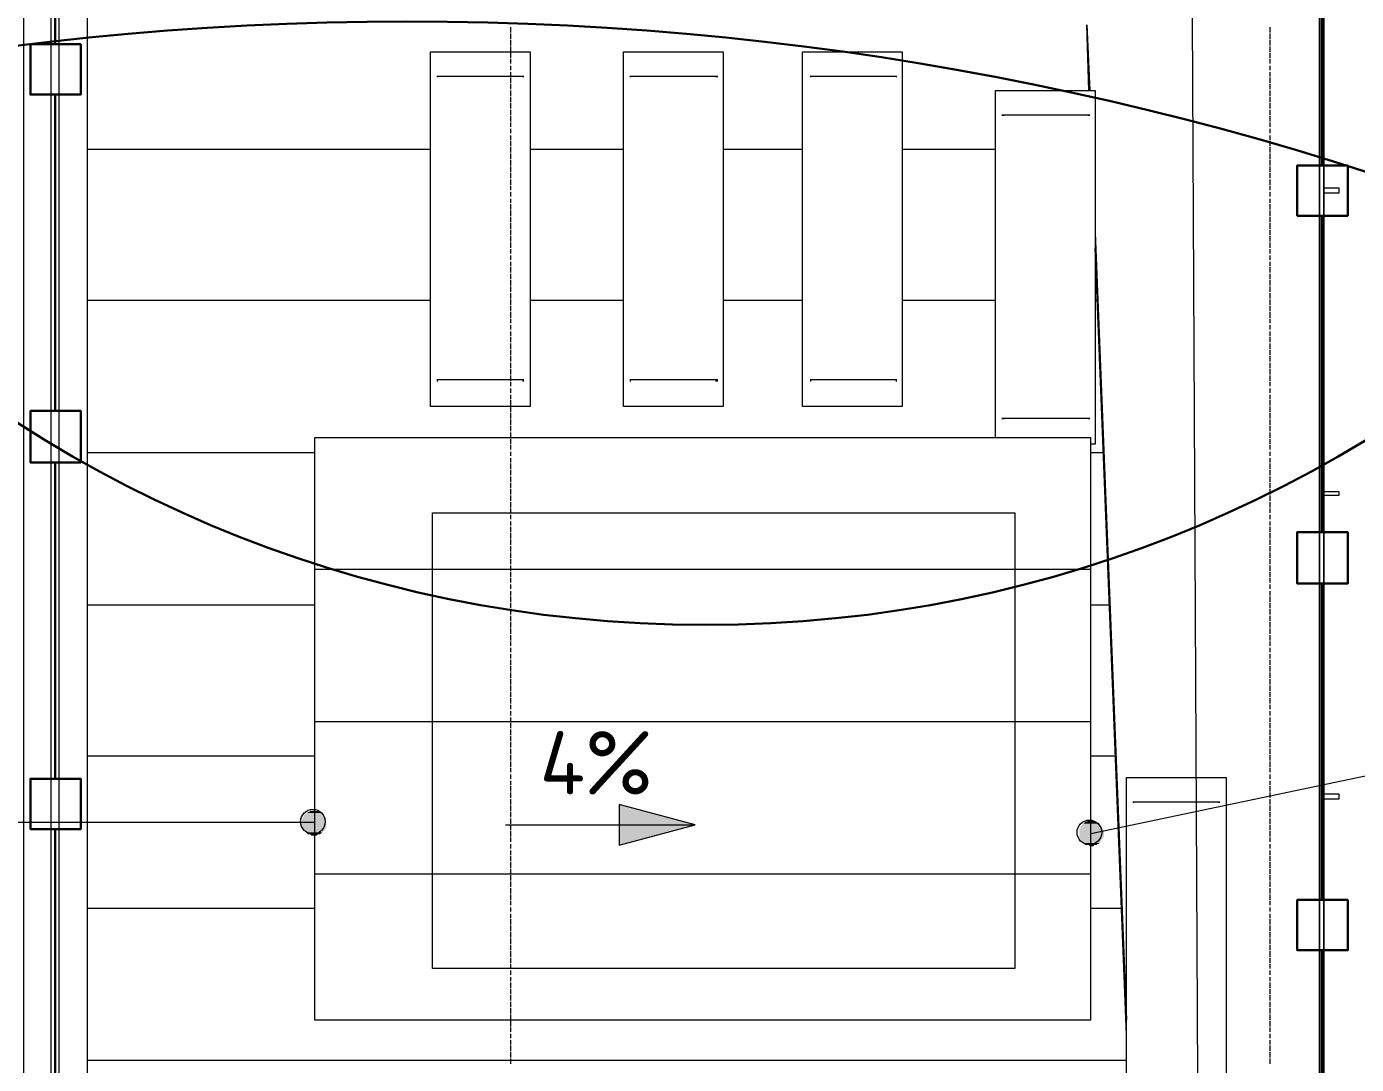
# Model space of a CAD drawing. Header units: millimetres. Extents: x -42533 to 645315, y 3457 to 82611.
# Drawn here: x 541771 to 547023, y 42060 to 46160 of the extents above; entities that cross this region are included whole.
import ezdxf

# ---------------------------------------------------------------- set-up
doc = ezdxf.new("R2010")
doc.units = ezdxf.units.MM
for name, color, linetype, true_color in [('PDF _!ЭОМ.Молниезащита', 7, 'Continuous', 0x954a95), ('PDF _Антураж', 7, 'Continuous', 0xbababa), ('PDF _Крыша', 7, 'Continuous', 0xbababa), ('PDF _Крыша штриховка', 7, 'Continuous', 0xbababa), ('PDF _Обобщенные модели', 7, 'Continuous', 0xbababa), ('PDF _Ограждение', 7, 'Continuous', 0xbababa), ('PDF _Оси', 7, 'Continuous', 0xbababa), ('PDF _Отметки', 7, 'Continuous', 0xbababa), ('PDF _Размеры', 7, 'Continuous', 0xbababa)]:
    doc.layers.add(name, color=color, linetype=linetype, true_color=true_color)
doc.layers.add('PDF _Линии', color=7, linetype='Continuous')
doc.layers.add('PDF _Текст', color=7, linetype='Continuous')
doc.styles.add('PDF GOST Common', font='GOST_Common.ttf')

msp = doc.modelspace()

# ---------------------------------------------------------------- linework, layer by layer
at = {"layer": 'PDF _!ЭОМ.Молниезащита', "color": 5, "lineweight": 30}
for points in [[(541883.6, 46089.7), (541883.6, 47089.3), (541883.6, 47339.1), (541786.2, 47339.1), (541786.2, 47538.2), (541985.3, 47538.2), (541985.3, 47339.1), (541883.6, 47339.1)], [(546887.3, 45611.1), (546887.3, 46610.7), (546887.3, 46860.6), (546789.9, 46860.6), (546789.9, 47059.6), (546988.9, 47059.6), (546988.9, 46860.6), (546887.3, 46860.6)], [(541883.6, 44641.2), (541883.6, 45640.8), (541883.6, 45890.7), (541786.2, 45890.7), (541786.2, 46089.7), (541985.3, 46089.7), (541985.3, 45890.7), (541883.6, 45890.7)], [(546887.3, 44162.6), (546887.3, 45162.2), (546887.3, 45412.1), (546789.9, 45412.1), (546789.9, 45611.1), (546988.9, 45611.1), (546988.9, 45412.1), (546887.3, 45412.1)], [(541883.6, 43188.5), (541883.6, 44188.1), (541883.6, 44437.9), (541786.2, 44437.9), (541786.2, 44641.2), (541985.3, 44641.2), (541985.3, 44437.9), (541883.6, 44437.9)], [(546887.3, 42709.9), (546887.3, 43709.5), (546887.3, 43959.3), (546789.9, 43959.3), (546789.9, 44162.6), (546988.9, 44162.6), (546988.9, 43959.3), (546887.3, 43959.3)], [(541883.6, 41740), (541883.6, 42739.6), (541883.6, 42989.4), (541786.2, 42989.4), (541786.2, 43188.5), (541985.3, 43188.5), (541985.3, 42989.4), (541883.6, 42989.4)], [(546887.3, 41261.4), (546887.3, 42261), (546887.3, 42510.9), (546789.9, 42510.9), (546789.9, 42709.9), (546988.9, 42709.9), (546988.9, 42510.9), (546887.3, 42510.9)]]:
    msp.add_lwpolyline(points, dxfattribs=at)
at = {"layer": 'PDF _!ЭОМ.Молниезащита', "color": 116, "lineweight": 30, "true_color": 0x136734}
for centre, radius in [((544452.3, 48817.1), 5021), ((543274.8, 33878.4), 12301.6)]:
    msp.add_circle(centre, radius, dxfattribs=at)
at = {"layer": 'PDF _!ЭОМ.Молниезащита', "lineweight": 13}
msp.add_arc((541973.2, 33883.9), 18066.6, 258.64082, 32.4196, dxfattribs=at)
at = {"layer": 'PDF _Антураж', "color": 8, "lineweight": 18}
for points in [[(545966.5, 45907.6), (545958, 46166), (545970.7, 45907.6)], [(545991.9, 45344.3), (546114.7, 42235.6)], [(546114.7, 42176.3), (545991.9, 45285)]]:
    msp.add_lwpolyline(points, dxfattribs=at)
at = {"layer": 'PDF _Крыша', "color": 8, "lineweight": 9}
msp.add_lwpolyline([(542908.6, 42235.6), (545975, 42235.6), (545975, 44535.3), (542908.6, 44535.3)], close=True, dxfattribs=at)
at = {"layer": 'PDF _Крыша штриховка', "color": 8, "lineweight": 9}
for points in [[(543366, 45674.7), (542010.7, 45674.7)], [(544128.3, 45674.7), (543759.9, 45674.7)], [(544835.6, 45674.7), (544522.2, 45674.7)], [(545598, 45674.7), (545229.5, 45674.7)], [(543366, 45077.5), (542010.7, 45077.5)], [(544128.3, 45077.5), (543759.9, 45077.5)], [(544835.6, 45077.5), (544522.2, 45077.5)], [(545598, 45077.5), (545229.5, 45077.5)], [(546000.4, 45077.5), (545991.9, 45077.5)], [(542908.6, 44476.1), (542010.7, 44476.1)], [(546021.5, 44476.1), (545975, 44476.1)], [(545975, 44014.4), (542908.6, 44014.4)], [(542908.6, 43874.6), (542010.7, 43874.6)], [(546047, 43874.6), (545975, 43874.6)], [(545975, 43413), (542908.6, 43413)], [(542908.6, 43277.5), (542010.7, 43277.5)], [(546068.1, 43277.5), (545975, 43277.5)], [(545975, 42811.6), (542908.6, 42811.6)], [(542908.6, 42676), (542010.7, 42676)], [(546093.5, 42676), (545975, 42676)], [(546114.7, 42074.6), (542010.7, 42074.6)]]:
    msp.add_lwpolyline(points, dxfattribs=at)
at = {"layer": 'PDF _Линии', "color": 8, "lineweight": 9}
msp.add_lwpolyline([(537224.7, 32655.2), (537224.7, 54895), (546330.7, 54835.7), (546445.1, 32058), (553827.3, 32058)], dxfattribs=at)
msp.add_lwpolyline([(545674.2, 42438.9), (543374.4, 42438.9), (543374.4, 44238.9), (545674.2, 44238.9)], close=True, dxfattribs=at)
at = {"layer": 'PDF _Обобщенные модели', "color": 8, "lineweight": 18}
msp.add_lwpolyline([(542010.7, 24866.4), (541900.5, 24866.4), (541866.7, 24866.4), (541760.8, 24866.4), (541760.8, 50863), (541866.7, 50863), (541900.5, 50863), (542010.7, 50863)], close=True, dxfattribs=at)
for points in [[(541866.7, 50863), (541866.7, 24866.4)], [(541900.5, 24866.4), (541900.5, 50863)]]:
    msp.add_lwpolyline(points, dxfattribs=at)
at = {"layer": 'PDF _Обобщенные модели', "color": 8, "lineweight": 9}
for points in [[(543759.9, 44658.2), (543755.6, 44658.2), (543738.7, 44658.2), (543730.2, 44658.2), (543395.6, 44658.2), (543387.2, 44658.2), (543382.9, 44658.2), (543366, 44658.2), (543366, 46060.1), (543382.9, 46060.1), (543387.2, 46060.1), (543395.6, 46060.1), (543730.2, 46060.1), (543738.7, 46060.1), (543755.6, 46060.1), (543759.9, 46060.1)], [(544522.2, 44658.2), (544518, 44658.2), (544505.3, 44658.2), (544501.1, 44658.2), (544492.6, 44658.2), (544158, 44658.2), (544149.5, 44658.2), (544145.3, 44658.2), (544128.3, 44658.2), (544128.3, 46060.1), (544145.3, 46060.1), (544149.5, 46060.1), (544158, 46060.1), (544492.6, 46060.1), (544501.1, 46060.1), (544505.3, 46060.1), (544518, 46060.1), (544522.2, 46060.1)], [(545229.5, 44658.2), (545212.6, 44658.2), (545204.1, 44658.2), (544869.5, 44658.2), (544861.1, 44658.2), (544856.8, 44658.2), (544839.9, 44658.2), (544835.6, 44658.2), (544835.6, 46060.1), (544839.9, 46060.1), (544856.8, 46060.1), (544861.1, 46060.1), (544869.5, 46060.1), (545204.1, 46060.1), (545212.6, 46060.1), (545229.5, 46060.1)], [(546508.6, 41795.1), (546504.4, 41795.1), (546487.4, 41795.1), (546479, 41795.1), (546144.4, 41795.1), (546135.9, 41795.1), (546131.7, 41795.1), (546114.7, 41795.1), (546114.7, 43192.7), (546131.7, 43192.7), (546135.9, 43192.7), (546144.4, 43192.7), (546479, 43192.7), (546487.4, 43192.7), (546504.4, 43192.7), (546508.6, 43192.7)]]:
    msp.add_lwpolyline(points, close=True, dxfattribs=at)
for points in [[(543730.2, 45962.7), (543734.5, 45962.7), (543391.4, 45962.7), (543395.6, 45962.7)], [(544492.6, 45962.7), (544501.1, 45962.7), (544153.8, 45962.7), (544158, 45962.7)], [(545204.1, 45962.7), (545208.4, 45962.7), (544865.3, 45962.7), (544869.5, 45962.7)], [(545598, 44535.3), (545598, 45907.6), (545614.9, 45907.6), (545619.2, 45907.6), (545627.7, 45907.6), (545966.5, 45907.6), (545970.7, 45907.6), (545975, 45907.6), (545987.7, 45907.6), (545991.9, 45907.6), (545991.9, 44509.9), (545987.7, 44509.9), (545975, 44509.9)], [(545962.2, 45810.2), (545970.7, 45810.2), (545623.4, 45810.2), (545631.9, 45810.2)], [(543734.5, 44764.1), (543391.4, 44764.1)], [(543391.4, 44759.8), (543395.6, 44759.8)], [(543730.2, 44759.8), (543734.5, 44759.8)], [(544501.1, 44764.1), (544153.8, 44764.1)], [(544153.8, 44759.8), (544158, 44759.8)], [(544492.6, 44759.8), (544501.1, 44759.8)], [(545208.4, 44764.1), (544865.3, 44764.1)], [(544865.3, 44759.8), (544869.5, 44759.8)], [(545204.1, 44759.8), (545208.4, 44759.8)], [(545962.2, 44611.6), (545970.7, 44611.6), (545623.4, 44611.6), (545631.9, 44611.6)], [(546479, 43095.3), (546483.2, 43095.3), (546140.1, 43095.3), (546144.4, 43095.3)]]:
    msp.add_lwpolyline(points, dxfattribs=at)
at = {"layer": 'PDF _Ограждение', "color": 8, "lineweight": 9}
for points in [[(546894, 55458.3), (546877.1, 55458.3), (546877.1, 55369.4), (546877.1, 32502.7), (546885.6, 32502.7), (546877.1, 32502.7), (546877.1, 55369.4), (546894, 55369.4), (546894, 32515.4), (546894, 55369.4)], [(546953.3, 45501), (546915.2, 45501), (546894, 45501), (546894, 45522.2), (546915.2, 45522.2), (546953.3, 45522.2)], [(546953.3, 44306.6), (546915.2, 44306.6), (546894, 44306.6), (546894, 44323.6), (546915.2, 44323.6), (546953.3, 44323.6)], [(546953.3, 43108), (546915.2, 43108), (546894, 43108), (546894, 43129.2), (546915.2, 43129.2), (546953.3, 43129.2)]]:
    msp.add_lwpolyline(points, close=True, dxfattribs=at)
at = {"layer": 'PDF _Оси', "color": 8, "lineweight": 9}
for points in [[(543683.6, 46136.3), (543683.6, 46157.5)], [(543683.6, 46110.9), (543683.6, 46132.1)], [(546682.3, 46136.3), (546682.3, 46157.5)], [(546682.3, 46110.9), (546682.3, 46132.1)], [(543683.6, 46085.5), (543683.6, 46106.7)], [(543683.6, 46060.1), (543683.6, 46081.3)], [(546682.3, 46085.5), (546682.3, 46106.7)], [(546682.3, 46060.1), (546682.3, 46081.3)], [(543683.6, 46034.7), (543683.6, 46055.8)], [(543683.6, 46013.5), (543683.6, 46030.4)], [(543683.6, 46009.3), (543683.6, 46009.3)], [(546682.3, 46034.7), (546682.3, 46055.8)], [(546682.3, 46013.5), (546682.3, 46030.4)], [(546682.3, 46009.3), (546682.3, 46009.3)], [(543683.6, 45988.1), (543683.6, 46005)], [(543683.6, 45983.8), (543683.6, 45983.8)], [(543683.6, 45962.7), (543683.6, 45979.6)], [(543683.6, 45937.2), (543683.6, 45958.4)], [(546682.3, 45988.1), (546682.3, 46005)], [(546682.3, 45983.8), (546682.3, 45983.8)], [(546682.3, 45962.7), (546682.3, 45979.6)], [(546682.3, 45937.2), (546682.3, 45958.4)], [(543683.6, 45911.8), (543683.6, 45933)], [(543683.6, 45886.4), (543683.6, 45907.6)], [(546682.3, 45911.8), (546682.3, 45933)], [(546682.3, 45886.4), (546682.3, 45907.6)], [(543683.6, 45861), (543683.6, 45882.2)], [(543683.6, 45835.6), (543683.6, 45856.8)], [(546682.3, 45861), (546682.3, 45882.2)], [(546682.3, 45835.6), (546682.3, 45856.8)], [(543683.6, 45810.2), (543683.6, 45831.4)], [(543683.6, 45784.8), (543683.6, 45806)], [(546682.3, 45810.2), (546682.3, 45831.4)], [(546682.3, 45784.8), (546682.3, 45806)], [(543683.6, 45763.6), (543683.6, 45780.5)], [(543683.6, 45759.4), (543683.6, 45759.4)], [(543683.6, 45738.2), (543683.6, 45755.1)], [(546682.3, 45763.6), (546682.3, 45780.5)], [(546682.3, 45759.4), (546682.3, 45759.4)], [(546682.3, 45738.2), (546682.3, 45755.1)], [(543683.6, 45734), (543683.6, 45734)], [(543683.6, 45712.8), (543683.6, 45729.7)], [(543683.6, 45687.4), (543683.6, 45708.5)], [(546682.3, 45734), (546682.3, 45734)], [(546682.3, 45712.8), (546682.3, 45729.7)], [(546682.3, 45687.4), (546682.3, 45708.5)], [(543683.6, 45662), (543683.6, 45683.1)], [(543683.6, 45636.5), (543683.6, 45657.7)], [(546682.3, 45662), (546682.3, 45683.1)], [(546682.3, 45636.5), (546682.3, 45657.7)], [(543683.6, 45611.1), (543683.6, 45632.3)], [(543683.6, 45585.7), (543683.6, 45606.9)], [(546682.3, 45611.1), (546682.3, 45632.3)], [(546682.3, 45585.7), (546682.3, 45606.9)], [(543683.6, 45560.3), (543683.6, 45581.5)], [(543683.6, 45534.9), (543683.6, 45556.1)], [(546682.3, 45560.3), (546682.3, 45581.5)], [(546682.3, 45534.9), (546682.3, 45556.1)], [(543683.6, 45513.7), (543683.6, 45530.7)], [(543683.6, 45509.5), (543683.6, 45509.5)], [(543683.6, 45488.3), (543683.6, 45505.2)], [(543683.6, 45484.1), (543683.6, 45484.1)], [(546682.3, 45513.7), (546682.3, 45530.7)], [(546682.3, 45509.5), (546682.3, 45509.5)], [(546682.3, 45488.3), (546682.3, 45505.2)], [(546682.3, 45484.1), (546682.3, 45484.1)], [(543683.6, 45462.9), (543683.6, 45479.8)], [(543683.6, 45437.5), (543683.6, 45458.7)], [(543683.6, 45412.1), (543683.6, 45433.2)], [(546682.3, 45462.9), (546682.3, 45479.8)], [(546682.3, 45437.5), (546682.3, 45458.7)], [(546682.3, 45412.1), (546682.3, 45433.2)], [(543683.6, 45386.7), (543683.6, 45407.8)], [(543683.6, 45361.2), (543683.6, 45382.4)], [(546682.3, 45386.7), (546682.3, 45407.8)], [(546682.3, 45361.2), (546682.3, 45382.4)], [(543683.6, 45335.8), (543683.6, 45357)], [(543683.6, 45310.4), (543683.6, 45331.6)], [(546682.3, 45335.8), (546682.3, 45357)], [(546682.3, 45310.4), (546682.3, 45331.6)], [(543683.6, 45285), (543683.6, 45306.2)], [(543683.6, 45263.8), (543683.6, 45280.8)], [(546682.3, 45285), (546682.3, 45306.2)], [(546682.3, 45263.8), (546682.3, 45280.8)], [(543683.6, 45259.6), (543683.6, 45259.6)], [(543683.6, 45238.4), (543683.6, 45255.4)], [(543683.6, 45234.2), (543683.6, 45234.2)], [(543683.6, 45213), (543683.6, 45229.9)], [(546682.3, 45259.6), (546682.3, 45259.6)], [(546682.3, 45238.4), (546682.3, 45255.4)], [(546682.3, 45234.2), (546682.3, 45234.2)], [(546682.3, 45213), (546682.3, 45229.9)], [(543683.6, 45187.6), (543683.6, 45208.8)], [(543683.6, 45162.2), (543683.6, 45183.4)], [(546682.3, 45187.6), (546682.3, 45208.8)], [(546682.3, 45162.2), (546682.3, 45183.4)], [(543683.6, 45136.8), (543683.6, 45157.9)], [(543683.6, 45111.4), (543683.6, 45132.5)], [(546682.3, 45136.8), (546682.3, 45157.9)], [(546682.3, 45111.4), (546682.3, 45132.5)], [(543683.6, 45085.9), (543683.6, 45107.1)], [(543683.6, 45060.5), (543683.6, 45081.7)], [(546682.3, 45085.9), (546682.3, 45107.1)], [(546682.3, 45060.5), (546682.3, 45081.7)], [(543683.6, 45035.1), (543683.6, 45056.3)], [(543683.6, 45009.7), (543683.6, 45030.9)], [(546682.3, 45035.1), (546682.3, 45056.3)], [(546682.3, 45009.7), (546682.3, 45030.9)], [(543683.6, 44988.5), (543683.6, 45005.5)], [(543683.6, 44984.3), (543683.6, 44984.3)], [(543683.6, 44963.1), (543683.6, 44980.1)], [(543683.6, 44958.9), (543683.6, 44958.9)], [(546682.3, 44988.5), (546682.3, 45005.5)], [(546682.3, 44984.3), (546682.3, 44984.3)], [(546682.3, 44963.1), (546682.3, 44980.1)], [(546682.3, 44958.9), (546682.3, 44958.9)], [(543683.6, 44937.7), (543683.6, 44954.6)], [(543683.6, 44912.3), (543683.6, 44933.5)], [(543683.6, 44886.9), (543683.6, 44908.1)], [(546682.3, 44937.7), (546682.3, 44954.6)], [(546682.3, 44912.3), (546682.3, 44933.5)], [(546682.3, 44886.9), (546682.3, 44908.1)], [(543683.6, 44861.5), (543683.6, 44882.6)], [(543683.6, 44836.1), (543683.6, 44857.2)], [(546682.3, 44861.5), (546682.3, 44882.6)], [(546682.3, 44836.1), (546682.3, 44857.2)], [(543683.6, 44810.6), (543683.6, 44831.8)], [(543683.6, 44785.2), (543683.6, 44806.4)], [(546682.3, 44810.6), (546682.3, 44831.8)], [(546682.3, 44785.2), (546682.3, 44806.4)], [(543683.6, 44759.8), (543683.6, 44781)], [(543683.6, 44738.6), (543683.6, 44755.6)], [(546682.3, 44759.8), (546682.3, 44781)], [(546682.3, 44738.6), (546682.3, 44755.6)], [(543683.6, 44734.4), (543683.6, 44734.4)], [(543683.6, 44713.2), (543683.6, 44730.2)], [(543683.6, 44709), (543683.6, 44709)], [(543683.6, 44687.8), (543683.6, 44704.8)], [(546682.3, 44734.4), (546682.3, 44734.4)], [(546682.3, 44713.2), (546682.3, 44730.2)], [(546682.3, 44709), (546682.3, 44709)], [(546682.3, 44687.8), (546682.3, 44704.8)], [(543683.6, 44662.4), (543683.6, 44683.6)], [(543683.6, 44637), (543683.6, 44658.2)], [(546682.3, 44662.4), (546682.3, 44683.6)], [(546682.3, 44637), (546682.3, 44658.2)], [(543683.6, 44611.6), (543683.6, 44632.8)], [(543683.6, 44586.2), (543683.6, 44607.4)], [(546682.3, 44611.6), (546682.3, 44632.8)], [(546682.3, 44586.2), (546682.3, 44607.4)], [(543683.6, 44560.8), (543683.6, 44581.9)], [(543683.6, 44535.3), (543683.6, 44556.5)], [(546682.3, 44560.8), (546682.3, 44581.9)], [(546682.3, 44535.3), (546682.3, 44556.5)], [(543683.6, 44509.9), (543683.6, 44531.1)], [(543683.6, 44488.8), (543683.6, 44505.7)], [(543683.6, 44484.5), (543683.6, 44484.5)], [(546682.3, 44509.9), (546682.3, 44531.1)], [(546682.3, 44488.8), (546682.3, 44505.7)], [(546682.3, 44484.5), (546682.3, 44484.5)], [(543683.6, 44463.3), (543683.6, 44480.3)], [(543683.6, 44459.1), (543683.6, 44459.1)], [(543683.6, 44437.9), (543683.6, 44454.9)], [(543683.6, 44412.5), (543683.6, 44433.7)], [(546682.3, 44463.3), (546682.3, 44480.3)], [(546682.3, 44459.1), (546682.3, 44459.1)], [(546682.3, 44437.9), (546682.3, 44454.9)], [(546682.3, 44412.5), (546682.3, 44433.7)], [(543683.6, 44387.1), (543683.6, 44408.3)], [(543683.6, 44361.7), (543683.6, 44382.9)], [(546682.3, 44387.1), (546682.3, 44408.3)], [(546682.3, 44361.7), (546682.3, 44382.9)], [(543683.6, 44336.3), (543683.6, 44357.5)], [(543683.6, 44310.9), (543683.6, 44332.1)], [(546682.3, 44336.3), (546682.3, 44357.5)], [(546682.3, 44310.9), (546682.3, 44332.1)], [(543683.6, 44285.5), (543683.6, 44306.6)], [(543683.6, 44260.1), (543683.6, 44281.2)], [(546682.3, 44285.5), (546682.3, 44306.6)], [(546682.3, 44260.1), (546682.3, 44281.2)], [(543683.6, 44238.9), (543683.6, 44255.8)], [(543683.6, 44234.6), (543683.6, 44234.6)], [(543683.6, 44213.5), (543683.6, 44230.4)], [(546682.3, 44238.9), (546682.3, 44255.8)], [(546682.3, 44234.6), (546682.3, 44234.6)], [(546682.3, 44213.5), (546682.3, 44230.4)], [(543683.6, 44209.2), (543683.6, 44209.2)], [(543683.6, 44188.1), (543683.6, 44205)], [(543683.6, 44162.6), (543683.6, 44183.8)], [(546682.3, 44209.2), (546682.3, 44209.2)], [(546682.3, 44188.1), (546682.3, 44205)], [(546682.3, 44162.6), (546682.3, 44183.8)], [(543683.6, 44137.2), (543683.6, 44158.4)], [(543683.6, 44111.8), (543683.6, 44133)], [(546682.3, 44137.2), (546682.3, 44158.4)], [(546682.3, 44111.8), (546682.3, 44133)], [(543683.6, 44086.4), (543683.6, 44107.6)], [(543683.6, 44061), (543683.6, 44082.2)], [(546682.3, 44086.4), (546682.3, 44107.6)], [(546682.3, 44061), (546682.3, 44082.2)], [(543683.6, 44035.6), (543683.6, 44056.8)], [(543683.6, 44010.2), (543683.6, 44031.3)], [(546682.3, 44035.6), (546682.3, 44056.8)], [(546682.3, 44010.2), (546682.3, 44031.3)], [(543683.6, 43984.8), (543683.6, 44005.9)], [(543683.6, 43963.6), (543683.6, 43980.5)], [(543683.6, 43959.3), (543683.6, 43959.3)], [(546682.3, 43984.8), (546682.3, 44005.9)], [(546682.3, 43963.6), (546682.3, 43980.5)], [(546682.3, 43959.3), (546682.3, 43959.3)], [(543683.6, 43938.2), (543683.6, 43955.1)], [(543683.6, 43933.9), (543683.6, 43933.9)], [(543683.6, 43912.8), (543683.6, 43929.7)], [(543683.6, 43887.3), (543683.6, 43908.5)], [(546682.3, 43938.2), (546682.3, 43955.1)], [(546682.3, 43933.9), (546682.3, 43933.9)], [(546682.3, 43912.8), (546682.3, 43929.7)], [(546682.3, 43887.3), (546682.3, 43908.5)], [(543683.6, 43861.9), (543683.6, 43883.1)], [(543683.6, 43836.5), (543683.6, 43857.7)], [(546682.3, 43861.9), (546682.3, 43883.1)], [(546682.3, 43836.5), (546682.3, 43857.7)], [(543683.6, 43811.1), (543683.6, 43832.3)], [(543683.6, 43785.7), (543683.6, 43806.9)], [(546682.3, 43811.1), (546682.3, 43832.3)], [(546682.3, 43785.7), (546682.3, 43806.9)], [(543683.6, 43760.3), (543683.6, 43781.5)], [(543683.6, 43734.9), (543683.6, 43756)], [(546682.3, 43760.3), (546682.3, 43781.5)], [(546682.3, 43734.9), (546682.3, 43756)], [(543683.6, 43713.7), (543683.6, 43730.6)], [(543683.6, 43709.5), (543683.6, 43709.5)], [(543683.6, 43688.3), (543683.6, 43705.2)], [(546682.3, 43713.7), (546682.3, 43730.6)], [(546682.3, 43709.5), (546682.3, 43709.5)], [(546682.3, 43688.3), (546682.3, 43705.2)], [(543683.6, 43684), (543683.6, 43684)], [(543683.6, 43662.9), (543683.6, 43679.8)], [(543683.6, 43637.5), (543683.6, 43658.6)], [(546682.3, 43684), (546682.3, 43684)], [(546682.3, 43662.9), (546682.3, 43679.8)], [(546682.3, 43637.5), (546682.3, 43658.6)], [(543683.6, 43612), (543683.6, 43633.2)], [(543683.6, 43586.6), (543683.6, 43607.8)], [(546682.3, 43612), (546682.3, 43633.2)], [(546682.3, 43586.6), (546682.3, 43607.8)], [(543683.6, 43561.2), (543683.6, 43582.4)], [(543683.6, 43535.8), (543683.6, 43557)], [(546682.3, 43561.2), (546682.3, 43582.4)], [(546682.3, 43535.8), (546682.3, 43557)], [(543683.6, 43510.4), (543683.6, 43531.6)], [(543683.6, 43485), (543683.6, 43506.2)], [(546682.3, 43510.4), (546682.3, 43531.6)], [(546682.3, 43485), (546682.3, 43506.2)], [(543683.6, 43463.8), (543683.6, 43480.7)], [(543683.6, 43459.6), (543683.6, 43459.6)], [(543683.6, 43438.4), (543683.6, 43455.3)], [(543683.6, 43434.2), (543683.6, 43434.2)], [(546682.3, 43463.8), (546682.3, 43480.7)], [(546682.3, 43459.6), (546682.3, 43459.6)], [(546682.3, 43438.4), (546682.3, 43455.3)], [(546682.3, 43434.2), (546682.3, 43434.2)], [(543683.6, 43413), (543683.6, 43429.9)], [(543683.6, 43387.6), (543683.6, 43408.7)], [(543683.6, 43362.2), (543683.6, 43383.3)], [(546682.3, 43413), (546682.3, 43429.9)], [(546682.3, 43387.6), (546682.3, 43408.7)], [(546682.3, 43362.2), (546682.3, 43383.3)], [(543683.6, 43336.7), (543683.6, 43357.9)], [(543683.6, 43311.3), (543683.6, 43332.5)], [(546682.3, 43336.7), (546682.3, 43357.9)], [(546682.3, 43311.3), (546682.3, 43332.5)], [(543683.6, 43285.9), (543683.6, 43307.1)], [(543683.6, 43260.5), (543683.6, 43281.7)], [(546682.3, 43285.9), (546682.3, 43307.1)], [(546682.3, 43260.5), (546682.3, 43281.7)], [(543683.6, 43235.1), (543683.6, 43256.3)], [(543683.6, 43213.9), (543683.6, 43230.9)], [(546682.3, 43235.1), (546682.3, 43256.3)], [(546682.3, 43213.9), (546682.3, 43230.9)], [(543683.6, 43209.7), (543683.6, 43209.7)], [(543683.6, 43188.5), (543683.6, 43205.5)], [(543683.6, 43184.3), (543683.6, 43184.3)], [(543683.6, 43163.1), (543683.6, 43180)], [(546682.3, 43209.7), (546682.3, 43209.7)], [(546682.3, 43188.5), (546682.3, 43205.5)], [(546682.3, 43184.3), (546682.3, 43184.3)], [(546682.3, 43163.1), (546682.3, 43180)], [(543683.6, 43137.7), (543683.6, 43158.9)], [(543683.6, 43112.3), (543683.6, 43133.4)], [(546682.3, 43137.7), (546682.3, 43158.9)], [(546682.3, 43112.3), (546682.3, 43133.4)], [(543683.6, 43086.9), (543683.6, 43108)], [(543683.6, 43061.4), (543683.6, 43082.6)], [(546682.3, 43086.9), (546682.3, 43108)], [(546682.3, 43061.4), (546682.3, 43082.6)], [(543683.6, 43036), (543683.6, 43057.2)], [(543683.6, 43010.6), (543683.6, 43031.8)], [(546682.3, 43036), (546682.3, 43057.2)], [(546682.3, 43010.6), (546682.3, 43031.8)], [(543683.6, 42985.2), (543683.6, 43006.4)], [(543683.6, 42959.8), (543683.6, 42981)], [(546682.3, 42985.2), (546682.3, 43006.4)], [(546682.3, 42959.8), (546682.3, 42981)], [(543683.6, 42938.6), (543683.6, 42955.6)], [(543683.6, 42934.4), (543683.6, 42934.4)], [(543683.6, 42913.2), (543683.6, 42930.2)], [(543683.6, 42909), (543683.6, 42909)], [(546682.3, 42938.6), (546682.3, 42955.6)], [(546682.3, 42934.4), (546682.3, 42934.4)], [(546682.3, 42913.2), (546682.3, 42930.2)], [(546682.3, 42909), (546682.3, 42909)], [(543683.6, 42887.8), (543683.6, 42904.7)], [(543683.6, 42862.4), (543683.6, 42883.6)], [(543683.6, 42837), (543683.6, 42858.2)], [(546682.3, 42887.8), (546682.3, 42904.7)], [(546682.3, 42862.4), (546682.3, 42883.6)], [(546682.3, 42837), (546682.3, 42858.2)], [(543683.6, 42811.6), (543683.6, 42832.7)], [(543683.6, 42786.2), (543683.6, 42807.3)], [(546682.3, 42811.6), (546682.3, 42832.7)], [(546682.3, 42786.2), (546682.3, 42807.3)], [(543683.6, 42760.7), (543683.6, 42781.9)], [(543683.6, 42735.3), (543683.6, 42756.5)], [(546682.3, 42760.7), (546682.3, 42781.9)], [(546682.3, 42735.3), (546682.3, 42756.5)], [(543683.6, 42709.9), (543683.6, 42731.1)], [(543683.6, 42688.7), (543683.6, 42705.7)], [(546682.3, 42709.9), (546682.3, 42731.1)], [(546682.3, 42688.7), (546682.3, 42705.7)], [(543683.6, 42684.5), (543683.6, 42684.5)], [(543683.6, 42663.3), (543683.6, 42680.3)], [(543683.6, 42659.1), (543683.6, 42659.1)], [(543683.6, 42637.9), (543683.6, 42654.9)], [(546682.3, 42684.5), (546682.3, 42684.5)], [(546682.3, 42663.3), (546682.3, 42680.3)], [(546682.3, 42659.1), (546682.3, 42659.1)], [(546682.3, 42637.9), (546682.3, 42654.9)], [(543683.6, 42612.5), (543683.6, 42633.7)], [(543683.6, 42587.1), (543683.6, 42608.3)], [(546682.3, 42612.5), (546682.3, 42633.7)], [(546682.3, 42587.1), (546682.3, 42608.3)], [(543683.6, 42561.7), (543683.6, 42582.9)], [(543683.6, 42536.3), (543683.6, 42557.4)], [(546682.3, 42561.7), (546682.3, 42582.9)], [(546682.3, 42536.3), (546682.3, 42557.4)], [(543683.6, 42510.9), (543683.6, 42532)], [(543683.6, 42485.4), (543683.6, 42506.6)], [(546682.3, 42510.9), (546682.3, 42532)], [(546682.3, 42485.4), (546682.3, 42506.6)], [(543683.6, 42460), (543683.6, 42481.2)], [(543683.6, 42438.9), (543683.6, 42455.8)], [(546682.3, 42460), (546682.3, 42481.2)], [(546682.3, 42438.9), (546682.3, 42455.8)], [(543683.6, 42434.6), (543683.6, 42434.6)], [(543683.6, 42413.4), (543683.6, 42430.4)], [(543683.6, 42409.2), (543683.6, 42409.2)], [(543683.6, 42388), (543683.6, 42405)], [(543683.6, 42362.6), (543683.6, 42383.8)], [(546682.3, 42434.6), (546682.3, 42434.6)], [(546682.3, 42413.4), (546682.3, 42430.4)], [(546682.3, 42409.2), (546682.3, 42409.2)], [(546682.3, 42388), (546682.3, 42405)], [(546682.3, 42362.6), (546682.3, 42383.8)], [(543683.6, 42337.2), (543683.6, 42358.4)], [(543683.6, 42311.8), (543683.6, 42333)], [(546682.3, 42337.2), (546682.3, 42358.4)], [(546682.3, 42311.8), (546682.3, 42333)], [(543683.6, 42286.4), (543683.6, 42307.6)], [(543683.6, 42261), (543683.6, 42282.1)], [(546682.3, 42286.4), (546682.3, 42307.6)], [(546682.3, 42261), (546682.3, 42282.1)], [(543683.6, 42235.6), (543683.6, 42256.7)], [(543683.6, 42210.1), (543683.6, 42231.3)], [(546682.3, 42235.6), (546682.3, 42256.7)], [(546682.3, 42210.1), (546682.3, 42231.3)], [(543683.6, 42189), (543683.6, 42205.9)], [(543683.6, 42184.7), (543683.6, 42184.7)], [(543683.6, 42163.6), (543683.6, 42180.5)], [(546682.3, 42189), (546682.3, 42205.9)], [(546682.3, 42184.7), (546682.3, 42184.7)], [(546682.3, 42163.6), (546682.3, 42180.5)], [(543683.6, 42159.3), (543683.6, 42159.3)], [(543683.6, 42138.1), (543683.6, 42155.1)], [(543683.6, 42112.7), (543683.6, 42133.9)], [(546682.3, 42159.3), (546682.3, 42159.3)], [(546682.3, 42138.1), (546682.3, 42155.1)], [(546682.3, 42112.7), (546682.3, 42133.9)], [(543683.6, 42087.3), (543683.6, 42108.5)], [(543683.6, 42061.9), (543683.6, 42083.1)], [(546682.3, 42087.3), (546682.3, 42108.5)], [(546682.3, 42061.9), (546682.3, 42083.1)]]:
    msp.add_lwpolyline(points, dxfattribs=at)
at = {"layer": 'PDF _Отметки', "color": 8, "lineweight": 20}
for points in [[(545975, 42972.5), (548473.8, 43497.7), (549291.2, 43497.7)], [(542908.6, 43014.9), (541362.7, 43014.9), (540757, 43014.9)]]:
    msp.add_lwpolyline(points, dxfattribs=at)
at = {"layer": 'PDF _Отметки', "lineweight": 9}
for centre in [(542902.1, 43018.7), (545968.6, 42976.3)]:
    msp.add_circle(centre, 48.7, dxfattribs=at)
at = {"layer": 'PDF _Отметки', "transparency": 33554559}
for points in [[(542862, 43031.8), (542955.2, 43027.6), (542857.7, 43027.6)], [(542955.2, 43027.6), (542857.7, 43027.6), (542955.2, 43023.3)], [(542857.7, 43027.6), (542955.2, 43023.3), (542857.7, 43023.3)], [(542955.2, 43023.3), (542857.7, 43023.3), (542955.2, 43019.1)], [(542857.7, 43023.3), (542955.2, 43019.1), (542857.7, 43019.1)], [(542955.2, 43019.1), (542857.7, 43019.1), (542955.2, 43014.9)], [(542857.7, 43019.1), (542955.2, 43014.9), (542857.7, 43014.9)], [(542955.2, 43014.9), (542857.7, 43014.9), (542955.2, 43010.6)], [(542857.7, 43014.9), (542955.2, 43010.6), (542857.7, 43010.6)], [(542866.2, 43040.3), (542950.9, 43036), (542862, 43036)], [(542950.9, 43036), (542862, 43036), (542955.2, 43031.8)], [(542862, 43036), (542955.2, 43031.8), (542862, 43031.8)], [(542955.2, 43031.8), (542862, 43031.8), (542955.2, 43027.6)], [(542870.4, 43048.7), (542946.7, 43044.5), (542866.2, 43044.5)], [(542946.7, 43044.5), (542866.2, 43044.5), (542946.7, 43040.3)], [(542866.2, 43044.5), (542946.7, 43040.3), (542866.2, 43040.3)], [(542946.7, 43040.3), (542866.2, 43040.3), (542950.9, 43036)], [(542874.7, 43053), (542942.4, 43048.7), (542870.4, 43048.7)], [(542942.4, 43048.7), (542870.4, 43048.7), (542946.7, 43044.5)], [(542878.9, 43053), (542938.2, 43053), (542874.7, 43053)], [(542938.2, 43053), (542874.7, 43053), (542942.4, 43048.7)], [(542883.1, 43057.2), (542934, 43053), (542878.9, 43053)], [(542934, 43053), (542878.9, 43053), (542938.2, 43053)], [(542887.4, 43057.2), (542929.7, 43057.2), (542883.1, 43057.2)], [(542929.7, 43057.2), (542883.1, 43057.2), (542934, 43053)], [(542891.6, 43061.4), (542925.5, 43057.2), (542887.4, 43057.2)], [(542925.5, 43057.2), (542887.4, 43057.2), (542929.7, 43057.2)], [(542895.9, 43061.4), (542921.3, 43061.4), (542891.6, 43061.4)], [(542921.3, 43061.4), (542891.6, 43061.4), (542925.5, 43057.2)], [(542900.1, 43061.4), (542917, 43061.4), (542895.9, 43061.4)], [(542917, 43061.4), (542895.9, 43061.4), (542921.3, 43061.4)], [(542908.6, 43061.4), (542912.8, 43061.4), (542900.1, 43061.4)], [(542912.8, 43061.4), (542900.1, 43061.4), (542917, 43061.4)], [(545949.5, 43014.9), (546008.8, 43010.6), (545945.3, 43010.6)], [(545953.8, 43019.1), (546000.4, 43014.9), (545949.5, 43014.9)], [(546004.6, 43014.9), (546004.6, 43014.9), (545949.5, 43014.9)], [(546004.6, 43014.9), (545949.5, 43014.9), (546000.4, 43014.9)], [(546004.6, 43014.9), (545949.5, 43014.9), (546008.8, 43010.6)], [(545958, 43019.1), (545996.1, 43019.1), (545953.8, 43019.1)], [(545996.1, 43019.1), (545953.8, 43019.1), (546000.4, 43014.9)], [(545966.5, 43023.3), (545991.9, 43019.1), (545958, 43019.1)], [(545991.9, 43019.1), (545958, 43019.1), (545996.1, 43019.1)], [(545970.7, 43023.3), (545987.7, 43023.3), (545966.5, 43023.3)], [(545987.7, 43023.3), (545966.5, 43023.3), (545991.9, 43019.1)], [(545979.2, 43023.3), (545983.4, 43023.3), (545970.7, 43023.3)], [(545983.4, 43023.3), (545970.7, 43023.3), (545987.7, 43023.3)], [(542955.2, 43010.6), (542857.7, 43010.6), (542955.2, 43002.2)], [(542857.7, 43010.6), (542955.2, 43002.2), (542857.7, 43002.2)], [(542955.2, 43002.2), (542857.7, 43002.2), (542955.2, 42997.9)], [(542857.7, 43002.2), (542955.2, 42997.9), (542857.7, 42997.9)], [(542955.2, 42997.9), (542857.7, 42997.9), (542955.2, 42993.7)], [(542857.7, 42997.9), (542955.2, 42993.7), (542862, 42993.7)], [(542955.2, 42993.7), (542862, 42993.7), (542950.9, 42989.4)], [(542862, 42993.7), (542950.9, 42989.4), (542862, 42989.4)], [(542950.9, 42989.4), (542862, 42989.4), (542946.7, 42985.2)], [(542862, 42989.4), (542946.7, 42985.2), (542866.2, 42985.2)], [(542946.7, 42985.2), (542866.2, 42985.2), (542946.7, 42981)], [(542866.2, 42985.2), (542946.7, 42981), (542866.2, 42981)], [(542946.7, 42981), (542866.2, 42981), (542942.4, 42981)], [(542866.2, 42981), (542942.4, 42981), (542870.4, 42981)], [(542942.4, 42981), (542870.4, 42981), (542938.2, 42976.7)], [(542870.4, 42981), (542938.2, 42976.7), (542874.7, 42976.7)], [(542938.2, 42976.7), (542874.7, 42976.7), (542934, 42972.5)], [(542874.7, 42976.7), (542934, 42972.5), (542878.9, 42972.5)], [(542934, 42972.5), (542878.9, 42972.5), (542929.7, 42968.3)], [(542878.9, 42972.5), (542929.7, 42968.3), (542883.1, 42968.3)], [(542929.7, 42968.3), (542883.1, 42968.3), (542925.5, 42968.3)], [(542883.1, 42968.3), (542925.5, 42968.3), (542887.4, 42968.3)], [(542925.5, 42968.3), (542887.4, 42968.3), (542921.3, 42968.3)], [(542887.4, 42968.3), (542921.3, 42968.3), (542891.6, 42968.3)], [(542921.3, 42968.3), (542891.6, 42968.3), (542917, 42964)], [(542891.6, 42968.3), (542917, 42964), (542895.9, 42964)], [(542895.9, 42964), (542900.1, 42964), (542912.8, 42964)], [(542895.9, 42964), (542917, 42964), (542912.8, 42964)], [(542900.1, 42964), (542912.8, 42964), (542908.6, 42964)], [(545932.6, 42993.7), (546021.5, 42989.4), (545928.4, 42989.4)], [(546021.5, 42989.4), (545928.4, 42989.4), (546025.8, 42985.2)], [(545928.4, 42989.4), (546025.8, 42985.2), (545928.4, 42985.2)], [(546025.8, 42985.2), (545928.4, 42985.2), (546025.8, 42981)], [(545928.4, 42985.2), (546025.8, 42981), (545928.4, 42981)], [(546025.8, 42981), (545928.4, 42981), (546025.8, 42976.7)], [(545928.4, 42981), (546025.8, 42976.7), (545928.4, 42976.7)], [(546025.8, 42976.7), (545928.4, 42976.7), (546025.8, 42972.5)], [(545928.4, 42976.7), (546025.8, 42972.5), (545928.4, 42972.5)], [(546025.8, 42972.5), (545928.4, 42972.5), (546025.8, 42968.3)], [(545928.4, 42972.5), (546025.8, 42968.3), (545928.4, 42968.3)], [(546025.8, 42968.3), (545928.4, 42968.3), (546025.8, 42964)], [(545928.4, 42968.3), (546025.8, 42964), (545928.4, 42964)], [(546025.8, 42964), (545928.4, 42964), (546025.8, 42959.8)], [(545928.4, 42964), (546025.8, 42959.8), (545928.4, 42959.8)], [(545936.8, 43002.2), (546017.3, 42997.9), (545932.6, 42997.9)], [(546017.3, 42997.9), (545932.6, 42997.9), (546021.5, 42993.7)], [(545932.6, 42997.9), (546021.5, 42993.7), (545932.6, 42993.7)], [(546021.5, 42993.7), (545932.6, 42993.7), (546021.5, 42989.4)], [(545941.1, 43006.4), (546013.1, 43002.2), (545936.8, 43002.2)], [(546013.1, 43002.2), (545936.8, 43002.2), (546017.3, 42997.9)], [(545945.3, 43010.6), (546013.1, 43006.4), (545941.1, 43006.4)], [(546013.1, 43006.4), (545941.1, 43006.4), (546013.1, 43002.2)], [(546008.8, 43010.6), (545945.3, 43010.6), (546013.1, 43006.4)], [(546025.8, 42959.8), (545928.4, 42959.8), (546021.5, 42955.6)], [(545928.4, 42959.8), (546021.5, 42955.6), (545928.4, 42955.6)], [(546021.5, 42955.6), (545928.4, 42955.6), (546021.5, 42951.3)], [(545928.4, 42955.6), (546021.5, 42951.3), (545932.6, 42951.3)], [(546021.5, 42951.3), (545932.6, 42951.3), (546017.3, 42947.1)], [(545932.6, 42951.3), (546017.3, 42947.1), (545932.6, 42947.1)], [(546017.3, 42947.1), (545932.6, 42947.1), (546013.1, 42942.9)], [(545932.6, 42947.1), (546013.1, 42942.9), (545936.8, 42942.9)], [(546013.1, 42942.9), (545936.8, 42942.9), (546013.1, 42938.6)], [(545936.8, 42942.9), (546013.1, 42938.6), (545941.1, 42938.6)], [(546013.1, 42938.6), (545941.1, 42938.6), (546008.8, 42934.4)], [(545941.1, 42938.6), (546008.8, 42934.4), (545945.3, 42934.4)], [(546008.8, 42934.4), (545945.3, 42934.4), (546004.6, 42930.2)], [(545945.3, 42934.4), (546004.6, 42930.2), (545949.5, 42930.2)], [(546000.4, 42930.2), (546000.4, 42930.2), (545949.5, 42930.2)], [(546000.4, 42930.2), (545949.5, 42930.2), (546004.6, 42930.2)], [(546000.4, 42930.2), (545949.5, 42930.2), (545996.1, 42925.9)], [(545949.5, 42930.2), (545996.1, 42925.9), (545953.8, 42925.9)], [(545996.1, 42925.9), (545953.8, 42925.9), (545991.9, 42925.9)], [(545953.8, 42925.9), (545991.9, 42925.9), (545958, 42925.9)], [(545991.9, 42925.9), (545958, 42925.9), (545987.7, 42925.9)], [(545958, 42925.9), (545987.7, 42925.9), (545966.5, 42925.9)], [(545966.5, 42925.9), (545970.7, 42921.7), (545983.4, 42921.7)], [(545966.5, 42925.9), (545987.7, 42925.9), (545983.4, 42921.7)], [(545970.7, 42921.7), (545983.4, 42921.7), (545979.2, 42921.7)]]:
    msp.add_solid(points, dxfattribs=at)
at = {"layer": 'PDF _Размеры', "lineweight": 9}
msp.add_lwpolyline([(544412.1, 43006.4), (544111.4, 43086.9), (544111.4, 42925.9)], close=True, dxfattribs=at)
at = {"layer": 'PDF _Размеры', "lineweight": 20}
msp.add_lwpolyline([(543662.5, 43006.4), (544412.1, 43006.4)], dxfattribs=at)
at = {"layer": 'PDF _Размеры', "transparency": 33554559}
for points in [[(544111.4, 43086.9), (544412.1, 43006.4), (544111.4, 43006.4)], [(544412.1, 43006.4), (544111.4, 43006.4), (544111.4, 42925.9)]]:
    msp.add_solid(points, dxfattribs=at)

# ---------------------------------------------------------------- texts
at = {"layer": 'PDF _Текст', "color": 7, "insert": (543797.9, 43251.3), "char_height": 250.03, "attachment_point": 4, "style": 'PDF GOST Common'}
msp.add_mtext('4%', dxfattribs=at)

doc.saveas('drawing.dxf')
